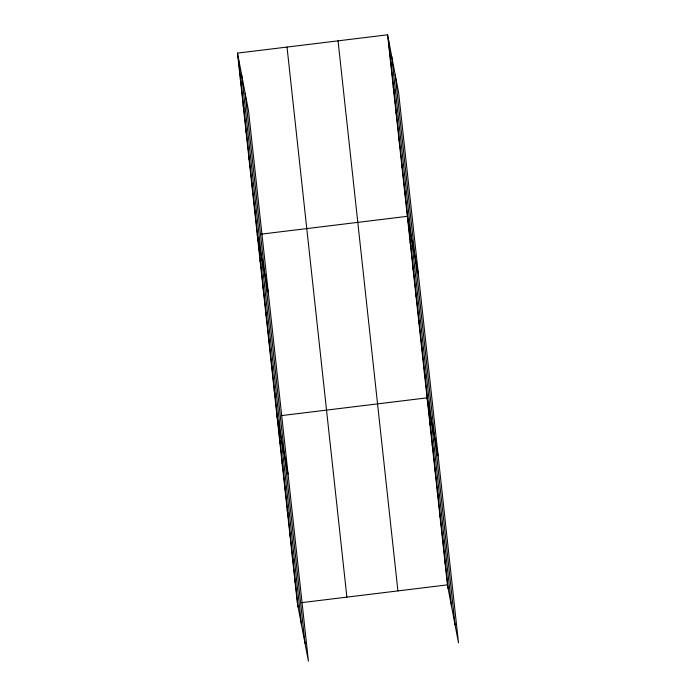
<?xml version="1.0" encoding="UTF-8"?>
<svg xmlns="http://www.w3.org/2000/svg" width="696" height="696" viewBox="0 0 696 696"><rect width="100%" height="100%" fill="white"/><g stroke="black" fill="none" stroke-linecap="round" stroke-linejoin="round"><path stroke-width="1.04" d="M237.493 53.113L248.559 111.134L308.424 661.2L297.357 603.18L237.493 53.113L387.576 34.8L398.643 92.82L458.507 642.887L447.441 584.866L387.576 34.8M261.557 234.108L407.334 216.326L418.4 274.346M281.306 415.625L427.083 397.842L438.158 455.871M301.664 602.649L447.441 584.866M390.395 60.735L391.126 64.571M393.223 86.661L393.953 90.506M396.041 112.595L396.772 116.441M398.86 138.53L399.6 142.367M401.688 164.456L402.418 168.301M404.506 190.391L405.237 194.227M410.153 242.251L410.884 246.097M412.972 268.186L413.711 272.023M415.799 294.112L416.53 297.958M418.618 320.047L419.349 323.892M421.437 345.982L422.176 349.818M424.264 371.908L424.995 375.753M429.632 421.219L430.363 425.065M432.173 444.596L432.903 448.442M434.722 467.973L435.452 471.818M437.262 491.35L437.993 495.195M439.811 514.736L440.542 518.572M442.351 538.112L443.082 541.949M444.892 561.489L445.631 565.326M240.311 79.039L241.051 82.885M243.139 104.974L243.87 108.82M245.958 130.909L246.689 134.746M248.776 156.835L249.516 160.68M251.604 182.77L252.335 186.615M254.423 208.704L255.154 212.541M257.25 234.63L268.317 292.659M260.069 260.565L260.8 264.402M262.888 286.5L263.627 290.336M265.715 312.426L266.446 316.271M268.534 338.36L269.265 342.197M271.362 364.286L272.092 368.132M274.18 390.221L274.911 394.066M276.999 416.156L288.074 474.176M279.548 439.533L280.279 443.369M282.089 462.91L282.828 466.755M284.638 486.287L285.369 490.132M287.178 509.663L287.909 513.509M289.727 533.04L290.458 536.886M292.268 556.417L292.999 560.263M294.817 579.794L295.548 583.639M395.232 74.942L455.097 625.008M391.717 56.524L451.582 606.59M388.307 38.645L448.172 588.703M338.047 40.846L397.912 590.904M287.022 47.067L346.886 597.133M245.149 93.255L305.013 643.322M241.634 74.837L301.499 624.895M238.223 56.95L298.088 607.016"/></g></svg>
